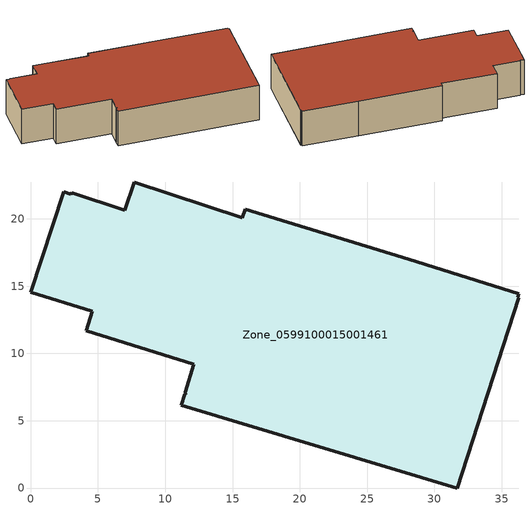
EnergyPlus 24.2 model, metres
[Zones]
Zone_0599100015001461
 floor ground (C_G): 11.19,6.14 11.45,6.98 11.53,6.95 11.49,7.11 12.13,9.19 4.12,11.69 4.56,13.12 0,14.54 2.46,22.01 2.98,21.84 3.05,21.95 6.99,20.64 7.69,22.74 15.73,20.09 15.94,20.73 28.09,17.01 36.27,14.43 36.19,14.18 36.28,14.15 31.69,0 z0.69
 wall outside (C_F): 36.27,14.43 28.09,17.01 15.94,20.73 15.73,20.09 7.69,22.74 6.99,20.64 3.05,21.95 2.98,21.84 2.46,22.01 0,14.54 4.56,13.12 4.12,11.69 12.13,9.19 11.49,7.11 11.53,6.95 11.45,6.98 11.19,6.14 31.69,0 36.28,14.15 36.19,14.18 36.27,14.43 z0.69:6.78
 roof outside (C_R): 3.05,21.95 2.98,21.84 2.46,22.01 0,14.54 4.56,13.12 4.12,11.69 12.13,9.19 11.49,7.11 11.53,6.95 11.45,6.98 11.19,6.14 31.69,0 36.28,14.15 36.19,14.18 36.27,14.43 28.09,17.01 15.94,20.73 15.73,20.09 7.69,22.74 6.99,20.64 z6.78
[BUILDING]
Pand.0599100015001461: North Axis=0; Terrain=City; Loads Convergence Tolerance Value=0.04; Temperature Convergence Tolerance Value=0.4; Solar Distribution=FullExterior; Maximum Number of Warmup Days=25; Minimum Number of Warmup Days=1
[Site:Location]
Rotterdam.The.Hague.AP_ZH_NLD Design_Conditions: Latitude=51.96; Longitude=4.45; Time Zone=1; Elevation=-4.5
[SITE:GROUNDTEMPERATURE:BUILDINGSURFACE]
18, 18, 18, 18, 18, 18, 18, 18, 18, 18, 18, 18
[MATERIAL] Thermal Absorptance=0.9; Solar Absorptance=0.7; Visible Absorptance=0.7
Name | Roughness | Thickness | Conductivity | Density | Specific Heat
G.D.1992-2005 | MediumSmooth | 0.15 | 0.06 | 540 | 1210
F.D.1992-2005 | Rough | 0.3 | 0.12 | 1920 | 840
R.D.1992-2005 | MediumRough | 0.2 | 0.08 | 1500 | 1000
[CONSTRUCTION]
C_G: G.D.1992-2005
C_F: F.D.1992-2005
C_R: R.D.1992-2005
[ZONE]
Zone_0599100015001461: Type=1; Multiplier=1; Ceiling Height=Autocalculate; Volume=Autocalculate; Floor Area=autocalculate; Part of Total Floor Area=Yes
[ZONEINFILTRATION:DESIGNFLOWRATE]
Infil_Zone_0599100015001461: Zone or ZoneList or Space or SpaceList=Zone_0599100015001461; Schedule=AlwaysOn; Design Flow Rate Calculation Method=Flow/Area; Flow Rate per Floor Area=0.0021; Constant Term Coefficient=1; Temperature Term Coefficient=0; Velocity Term Coefficient=0; Velocity Squared Term Coefficient=0
[HVACTEMPLATE:ZONE:IDEALLOADSAIRSYSTEM]
Zone_0599100015001461: Maximum Heating Supply Air Temperature=50; Minimum Cooling Supply Air Temperature=13; Maximum Heating Supply Air Humidity Ratio=0.0156; Minimum Cooling Supply Air Humidity Ratio=0.0077; Heating Limit=NoLimit; Cooling Limit=NoLimit; Dehumidification Control Type=ConstantSensibleHeatRatio; Cooling Sensible Heat Ratio=0.7; Dehumidification Setpoint=60; Humidification Control Type=None; Humidification Setpoint=30; Outdoor Air Method=None; Outdoor Air Flow Rate per Person=0.00944; Outdoor Air Flow Rate per Zone Floor Area=0; Outdoor Air Flow Rate per Zone=0; Demand Controlled Ventilation Type=None; Outdoor Air Economizer Type=NoEconomizer; Heat Recovery Type=None; Sensible Heat Recovery Effectiveness=0.7; Latent Heat Recovery Effectiveness=0.65
[ZONECONTROL:THERMOSTAT]
ThermostatControl_Zone_0599100015001461: Zone or ZoneList=Zone_0599100015001461; Control Type Schedule=DualSetpointControlType; Control 1=Thermostat_Zone_0599100015001461; Temperature Difference Between Cutout And Setpoint=0
[THERMOSTATSETPOINT:DUALSETPOINT]
Thermostat_Zone_0599100015001461: Heating Setpoint Temperature Schedule=HeatingSetpoint_Zone_0599100015001461; Cooling Setpoint Temperature Schedule=CoolingSetpoint_Zone_0599100015001461
[SCHEDULE:COMPACT]
HeatingSetpoint_Zone_0599100015001461: Through: 12/31, For: AllDays, Until: 24:00, 21
CoolingSetpoint_Zone_0599100015001461: Through: 12/31, For: AllDays, Until: 24:00, 24
DualSetpointControlType: Through: 12/31, For: AllDays, Until: 24:00, 4
AlwaysOn: Through: 12/31, For: AllDays, Until: 24:00, 1
